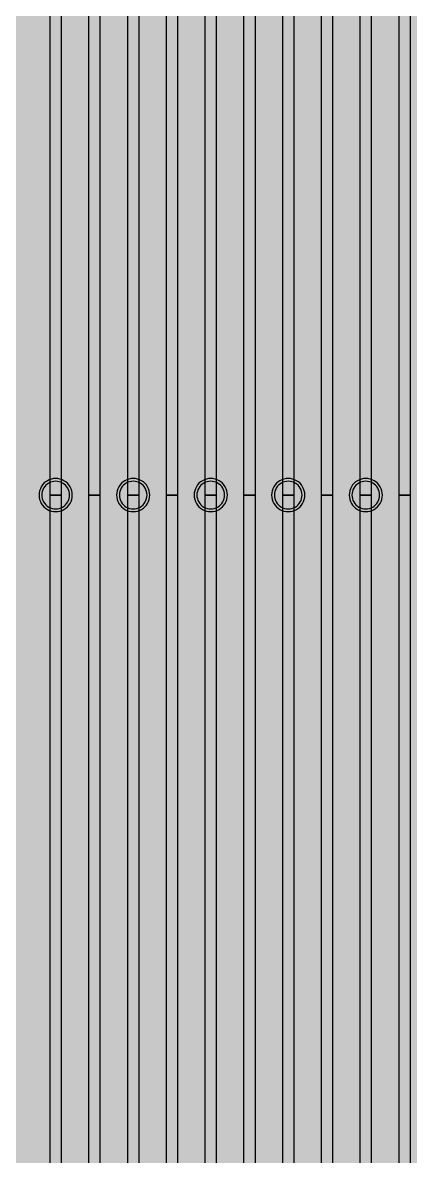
# Model space of a CAD drawing. Header units: metres. Extents: x -7231 to 10969, y -37556 to 1873.
# Drawn here: x 3833.5 to 3903.5, y -16751.3 to -16546.6 of the extents above; entities that cross this region are included whole.
import ezdxf

# ---------------------------------------------------------------- set-up
doc = ezdxf.new("R2010")
doc.units = ezdxf.units.M
for name, color, linetype in [('Metal1', 4, 'CONTINUOUS'), ('Metal2', 3, 'CONTINUOUS'), ('Polyimide', 7, 'CONTINUOUS')]:
    doc.layers.add(name, color=color, linetype=linetype)

msp = doc.modelspace()

# ---------------------------------------------------------------- hatches: boundary and pattern name
at = {"layer": 'Polyimide'}
msp.add_hatch(color=7, dxfattribs=at).paths.add_polyline_path([(4065.69, -468), (4066.67, -501.99), (4068.51, -535.99), (4071.41, -569.99), (4075.54, -603.99), (4081.04, -637.99), (4088.01, -671.99), (4096.52, -705.98), (4106.62, -739.98), (4118.33, -773.98), (4131.63, -807.98), (4146.49, -841.98), (4162.87, -875.98), (4180.68, -909.97), (4199.83, -943.97), (4220.22, -977.97), (4241.73, -1011.97), (4264.21, -1045.97), (4287.52, -1079.96), (4311.51, -1113.96), (4336.01, -1147.96), (4360.86, -1181.96), (4385.88, -1215.96), (4410.89, -1249.96), (4435.74, -1283.95), (4460.24, -1317.95), (4484.23, -1351.95), (4507.54, -1385.95), (4530.02, -1419.95), (4551.53, -1453.94), (4571.92, -1487.94), (4591.07, -1521.94), (4608.88, -1555.94), (4625.26, -1589.94), (4640.12, -1623.94), (4653.42, -1657.93), (4665.13, -1691.93), (4675.23, -1725.93), (4683.74, -1759.93), (4690.71, -1793.93), (4696.21, -1827.93), (4700.34, -1861.92), (4703.24, -1895.92), (4705.08, -1929.92), (4706.06, -1963.92), (4706.44, -1997.92), (4706.5, -2031.91), (4706.5, -4793.02), (4709.95, -4838.39), (4720.22, -4882.71), (4737.08, -4924.98), (4760.13, -4964.2), (4788.85, -4999.49), (4822.58, -5030.03), (4860.53, -5055.12), (4901.85, -5074.18), (4901.85, -5074.18), (4970.68, -5105.23), (5034.7, -5145.26), (5092.76, -5193.54), (5143.8, -5249.19), (5186.89, -5311.2), (5221.24, -5378.44), (5246.23, -5449.69), (5261.41, -5523.66), (5266.5, -5599), (5261.41, -5674.34), (5246.23, -5748.31), (5221.24, -5819.56), (5186.89, -5886.8), (5143.8, -5948.81), (5092.76, -6004.46), (5034.7, -6052.74), (4970.68, -6092.77), (4901.85, -6123.82), (4860.53, -6142.88), (4822.58, -6167.97), (4788.85, -6198.51), (4760.13, -6233.8), (4737.08, -6273.02), (4720.22, -6315.29), (4709.95, -6359.61), (4706.5, -6404.98), (4706.5, -9221.52), (4709.95, -9266.88), (4720.22, -9311.21), (4737.08, -9353.47), (4760.13, -9392.7), (4788.85, -9427.98), (4822.58, -9458.52), (4860.53, -9483.61), (4901.85, -9502.67), (4970.68, -9533.72), (5034.7, -9573.75), (5092.76, -9622.03), (5143.8, -9677.68), (5186.89, -9739.69), (5221.24, -9806.94), (5246.23, -9878.19), (5261.41, -9952.16), (5266.5, -10027.49), (5261.41, -10102.83), (5246.23, -10176.8), (5221.24, -10248.05), (5186.89, -10315.3), (5143.8, -10377.31), (5092.76, -10432.96), (5034.7, -10481.24), (4970.68, -10521.27), (4901.85, -10552.32), (4860.53, -10571.38), (4822.58, -10596.46), (4788.85, -10627), (4760.13, -10662.29), (4737.08, -10701.52), (4720.22, -10743.78), (4709.95, -10788.1), (4706.5, -10833.47), (4706.5, -13650.01), (4709.95, -13695.38), (4720.22, -13739.7), (4737.08, -13781.96), (4760.13, -13821.19), (4788.85, -13856.48), (4822.58, -13887.02), (4860.53, -13912.11), (4901.85, -13931.17), (4970.68, -13962.22), (5034.7, -14002.25), (5092.76, -14050.53), (5143.8, -14106.18), (5186.89, -14168.19), (5221.24, -14235.43), (5246.23, -14306.68), (5261.41, -14380.65), (5266.5, -14455.99), (5261.41, -14531.33), (5246.23, -14605.29), (5221.24, -14676.55), (5186.89, -14743.79), (5143.8, -14805.8), (5092.76, -14861.45), (5034.7, -14909.73), (4970.68, -14949.76), (4901.85, -14980.81), (4860.53, -14999.87), (4822.58, -15024.96), (4788.85, -15055.5), (4760.13, -15090.79), (4737.08, -15130.01), (4720.22, -15172.27), (4709.95, -15216.6), (4706.5, -15261.97), (4706.5, -15455.99), (4720.95, -15750.04), (4764.14, -16041.26), (4835.68, -16326.84), (4934.86, -16604.04), (5060.74, -16870.18), (5212.09, -17122.7), (5387.47, -17359.17), (5585.18, -17577.31), (5803.32, -17775.02), (6039.79, -17950.4), (6292.31, -18101.75), (6558.45, -18227.63), (6835.65, -18326.81), (7121.23, -18398.34), (7412.45, -18441.54), (7706.5, -18455.99), (9969.01, -18455.99), (10047.42, -18459.84), (10125.08, -18471.36), (10201.23, -18490.44), (10275.15, -18516.89), (10346.12, -18550.45), (10413.46, -18590.81), (10476.52, -18637.58), (10534.69, -18690.3), (10587.41, -18748.47), (10634.18, -18811.53), (10674.54, -18878.87), (10708.11, -18949.84), (10734.56, -19023.76), (10753.63, -19099.92), (10765.15, -19177.58), (10769.01, -19255.99), (10769.01, -20895.8), (10730.24, -20951.41), (10694.6, -21009.08), (10662.21, -21068.63), (10633.17, -21129.89), (10607.55, -21192.66), (10585.45, -21256.74), (10566.93, -21321.96), (10552.05, -21388.09), (10540.84, -21454.95), (10533.35, -21522.33), (10529.6, -21590.02), (10529.6, -21657.81), (10533.35, -21725.5), (10540.84, -21792.87), (10552.05, -21859.73), (10566.93, -21925.87), (10585.45, -21991.08), (10607.55, -22055.17), (10633.17, -22117.94), (10662.21, -22179.19), (10694.6, -22238.74), (10730.24, -22296.41), (10769.01, -22352.03), (10769.01, -32454.24), (10728.74, -32510.49), (10691.72, -32568.92), (10658.05, -32629.35), (10627.85, -32691.58), (10601.2, -32755.42), (10578.21, -32820.67), (10558.93, -32887.1), (10543.44, -32954.52), (10531.77, -33022.71), (10523.97, -33091.44), (10520.07, -33160.51), (10520.07, -33229.69), (10523.97, -33298.75), (10531.77, -33367.49), (10543.44, -33435.67), (10558.93, -33503.09), (10578.21, -33569.53), (10601.2, -33634.77), (10627.85, -33698.61), (10658.05, -33760.85), (10691.72, -33821.28), (10728.74, -33879.71), (10769.01, -33935.96), (10769.01, -36556), (10765.15, -36634.41), (10753.63, -36712.07), (10734.56, -36788.23), (10708.11, -36862.15), (10674.54, -36933.12), (10634.18, -37000.46), (10587.41, -37063.51), (10534.69, -37121.69), (10476.52, -37174.41), (10413.46, -37221.18), (10346.12, -37261.54), (10275.15, -37295.1), (10201.23, -37321.55), (10125.08, -37340.63), (10047.42, -37352.15), (9969.01, -37356), (-6231.01, -37356), (-6309.42, -37352.15), (-6387.08, -37340.63), (-6463.23, -37321.55), (-6537.15, -37295.1), (-6608.12, -37261.54), (-6675.46, -37221.18), (-6738.52, -37174.41), (-6796.69, -37121.69), (-6849.41, -37063.51), (-6896.18, -37000.46), (-6936.54, -36933.12), (-6970.11, -36862.15), (-6996.56, -36788.23), (-7015.63, -36712.07), (-7027.15, -36634.41), (-7031.01, -36556), (-7031.01, -33936), (-6990.74, -33879.75), (-6953.7, -33821.31), (-6920.03, -33760.88), (-6889.82, -33698.64), (-6863.18, -33634.8), (-6840.18, -33569.55), (-6820.9, -33503.11), (-6805.4, -33435.69), (-6793.74, -33367.49), (-6785.94, -33298.75), (-6782.03, -33229.68), (-6782.03, -33160.5), (-6785.94, -33091.43), (-6793.74, -33022.69), (-6805.4, -32954.5), (-6820.9, -32887.07), (-6840.18, -32820.63), (-6863.18, -32755.39), (-6889.82, -32691.54), (-6920.03, -32629.3), (-6953.7, -32568.87), (-6990.74, -32510.43), (-7031.01, -32454.18), (-7031.01, -22364.83), (-6990.74, -22308.58), (-6953.7, -22250.14), (-6920.03, -22189.71), (-6889.82, -22127.47), (-6863.18, -22063.62), (-6840.18, -21998.38), (-6820.9, -21931.94), (-6805.4, -21864.51), (-6793.74, -21796.32), (-6785.94, -21727.58), (-6782.03, -21658.51), (-6782.03, -21589.33), (-6785.94, -21520.26), (-6793.74, -21451.52), (-6805.4, -21383.32), (-6820.9, -21315.9), (-6840.18, -21249.46), (-6863.18, -21184.21), (-6889.82, -21120.37), (-6920.03, -21058.13), (-6953.7, -20997.7), (-6990.74, -20939.26), (-7031.01, -20883.01), (-7031.01, -19255.99), (-7027.15, -19177.58), (-7015.63, -19099.92), (-6996.56, -19023.76), (-6970.11, -18949.84), (-6936.54, -18878.87), (-6896.18, -18811.53), (-6849.41, -18748.47), (-6796.69, -18690.3), (-6738.52, -18637.58), (-6675.46, -18590.81), (-6608.12, -18550.45), (-6537.15, -18516.89), (-6463.23, -18490.44), (-6387.08, -18471.36), (-6309.42, -18459.84), (-6231.01, -18455.99), (-3968.5, -18455.99), (-3674.45, -18441.54), (-3383.23, -18398.34), (-3097.65, -18326.81), (-2820.45, -18227.63), (-2554.31, -18101.75), (-2301.79, -17950.4), (-2065.32, -17775.02), (-1847.18, -17577.31), (-1649.47, -17359.17), (-1474.09, -17122.7), (-1322.74, -16870.18), (-1196.86, -16604.04), (-1097.68, -16326.84), (-1026.14, -16041.26), (-982.95, -15750.04), (-968.5, -15455.99), (-968.5, -15261.97), (-971.95, -15216.6), (-982.22, -15172.27), (-999.08, -15130.01), (-1022.13, -15090.79), (-1050.85, -15055.5), (-1084.58, -15024.96), (-1122.53, -14999.87), (-1163.85, -14980.81), (-1232.68, -14949.76), (-1296.7, -14909.73), (-1354.76, -14861.45), (-1405.8, -14805.8), (-1448.89, -14743.79), (-1483.24, -14676.55), (-1508.23, -14605.29), (-1523.41, -14531.33), (-1528.5, -14455.99), (-1523.41, -14380.65), (-1508.23, -14306.68), (-1483.24, -14235.43), (-1448.89, -14168.19), (-1405.8, -14106.18), (-1354.76, -14050.53), (-1296.7, -14002.25), (-1232.68, -13962.22), (-1163.85, -13931.17), (-1122.53, -13912.11), (-1084.58, -13887.02), (-1050.85, -13856.48), (-1022.13, -13821.19), (-999.08, -13781.96), (-982.22, -13739.7), (-971.95, -13695.38), (-968.5, -13650.01), (-968.5, -12309.64), (-971.95, -12264.27), (-982.22, -12219.94), (-999.08, -12177.68), (-1022.13, -12138.46), (-1050.85, -12103.17), (-1084.58, -12072.63), (-1122.53, -12047.54), (-1163.85, -12028.48), (-1232.68, -11997.43), (-1296.7, -11957.4), (-1354.76, -11909.12), (-1405.8, -11853.47), (-1448.89, -11791.46), (-1483.24, -11724.22), (-1508.23, -11652.96), (-1523.41, -11579), (-1528.5, -11503.66), (-1523.41, -11428.32), (-1508.23, -11354.35), (-1483.24, -11283.1), (-1448.89, -11215.86), (-1405.8, -11153.85), (-1354.76, -11098.2), (-1296.7, -11049.92), (-1232.68, -11009.89), (-1163.85, -10978.84), (-1122.53, -10959.78), (-1084.58, -10934.69), (-1050.85, -10904.15), (-1022.13, -10868.86), (-999.08, -10829.63), (-982.22, -10787.37), (-971.95, -10743.05), (-968.5, -10697.68), (-968.5, -9357.31), (-971.95, -9311.94), (-982.22, -9267.62), (-999.08, -9225.35), (-1022.13, -9186.13), (-1050.85, -9150.84), (-1084.58, -9120.3), (-1122.53, -9095.21), (-1163.85, -9076.15), (-1163.85, -9076.15), (-1232.68, -9045.1), (-1296.7, -9005.07), (-1354.76, -8956.79), (-1405.8, -8901.14), (-1448.89, -8839.13), (-1483.24, -8771.89), (-1508.23, -8700.64), (-1523.41, -8626.67), (-1528.5, -8551.33), (-1523.41, -8475.99), (-1508.23, -8402.02), (-1483.24, -8330.77), (-1448.89, -8263.53), (-1405.8, -8201.52), (-1354.76, -8145.87), (-1296.7, -8097.59), (-1232.68, -8057.56), (-1163.85, -8026.51), (-1163.85, -8026.51), (-1122.53, -8007.45), (-1084.58, -7982.36), (-1050.85, -7951.82), (-1022.13, -7916.53), (-999.08, -7877.31), (-982.22, -7835.04), (-971.95, -7790.72), (-968.5, -7745.35), (-968.5, -6404.98), (-971.95, -6359.61), (-982.22, -6315.29), (-999.08, -6273.02), (-1022.13, -6233.8), (-1050.85, -6198.51), (-1084.58, -6167.97), (-1122.53, -6142.88), (-1163.85, -6123.82), (-1163.85, -6123.82), (-1232.68, -6092.77), (-1296.7, -6052.74), (-1354.76, -6004.46), (-1405.8, -5948.81), (-1448.89, -5886.8), (-1483.24, -5819.56), (-1508.23, -5748.31), (-1523.41, -5674.34), (-1528.5, -5599), (-1523.41, -5523.66), (-1508.23, -5449.69), (-1483.24, -5378.44), (-1448.89, -5311.2), (-1405.8, -5249.19), (-1354.76, -5193.54), (-1296.7, -5145.26), (-1232.68, -5105.23), (-1163.85, -5074.18), (-1163.85, -5074.18), (-1122.53, -5055.12), (-1084.58, -5030.03), (-1050.85, -4999.49), (-1022.13, -4964.2), (-999.08, -4924.98), (-982.22, -4882.71), (-971.95, -4838.39), (-968.5, -4793.02), (-968.5, -2031.91), (-968.44, -1997.92), (-968.06, -1963.92), (-967.05, -1929.92), (-965.18, -1895.92), (-962.22, -1861.92), (-958.01, -1827.93), (-952.41, -1793.93), (-945.31, -1759.93), (-936.64, -1725.93), (-926.35, -1691.93), (-914.43, -1657.93), (-900.88, -1623.94), (-885.74, -1589.94), (-869.05, -1555.94), (-850.91, -1521.94), (-831.4, -1487.94), (-810.63, -1453.94), (-788.72, -1419.95), (-765.82, -1385.95), (-742.07, -1351.95), (-717.63, -1317.95), (-692.67, -1283.95), (-667.36, -1249.96), (-641.88, -1215.96), (-616.39, -1181.96), (-591.08, -1147.96), (-566.12, -1113.96), (-541.68, -1079.96), (-517.93, -1045.97), (-495.03, -1011.97), (-473.12, -977.97), (-452.35, -943.97), (-432.84, -909.97), (-414.7, -875.98), (-398.01, -841.98), (-382.87, -807.98), (-369.32, -773.98), (-357.4, -739.98), (-347.11, -705.98), (-338.44, -671.99), (-331.34, -637.99), (-325.74, -603.99), (-321.53, -569.99), (-318.57, -535.99), (-316.7, -501.99), (-315.69, -468), (-315.31, -434), (-315.25, -400), (-315.25, 401), (-315.25, 451), (-315.25, 1644), (-270.25, 1644), (-270.03, 1637.13), (-269.35, 1630.29), (-268.23, 1623.52), (-266.67, 1616.82), (-264.68, 1610.25), (-262.26, 1603.82), (-259.42, 1597.56), (-256.18, 1591.5), (-252.55, 1585.67), (-248.55, 1580.08), (-244.19, 1574.77), (-239.5, 1569.75), (-234.48, 1565.06), (-229.17, 1560.7), (-223.58, 1556.7), (-217.75, 1553.07), (-211.69, 1549.83), (-205.43, 1546.99), (-199, 1544.57), (-192.43, 1542.58), (-185.73, 1541.02), (-178.96, 1539.9), (-172.12, 1539.22), (-165.25, 1539), (-158.38, 1539.22), (-151.54, 1539.9), (-144.77, 1541.02), (-138.07, 1542.58), (-131.5, 1544.57), (-125.07, 1546.99), (-118.81, 1549.83), (-112.75, 1553.07), (-106.92, 1556.7), (-101.33, 1560.7), (-96.02, 1565.06), (-91, 1569.75), (-86.31, 1574.77), (-81.95, 1580.08), (-77.95, 1585.67), (-74.32, 1591.5), (-71.08, 1597.56), (-68.24, 1603.82), (-65.82, 1610.25), (-63.83, 1616.82), (-62.27, 1623.52), (-61.15, 1630.29), (-60.47, 1637.13), (-60.25, 1644), (1853, 1644), (1853, 1573), (3815.25, 1573), (3815.46, 1579.54), (3816.11, 1586.05), (3817.17, 1592.51), (3818.66, 1598.88), (3820.56, 1605.14), (3822.86, 1611.27), (3825.56, 1617.23), (3828.65, 1623), (3832.1, 1628.56), (3835.91, 1633.88), (3840.07, 1638.93), (3844.54, 1643.71), (3849.32, 1648.18), (3854.37, 1652.34), (3859.69, 1656.15), (3865.25, 1659.6), (3871.02, 1662.69), (3876.98, 1665.39), (3883.11, 1667.69), (3889.37, 1669.59), (3895.74, 1671.08), (3902.2, 1672.14), (3908.71, 1672.79), (3915.25, 1673), (3921.79, 1672.79), (3928.3, 1672.14), (3934.76, 1671.08), (3941.13, 1669.59), (3947.39, 1667.69), (3953.52, 1665.39), (3959.48, 1662.69), (3965.25, 1659.6), (3970.81, 1656.15), (3976.13, 1652.34), (3981.18, 1648.18), (3985.96, 1643.71), (3990.43, 1638.93), (3994.59, 1633.88), (3998.4, 1628.56), (4001.85, 1623), (4004.94, 1617.23), (4007.64, 1611.27), (4009.94, 1605.14), (4011.84, 1598.88), (4013.33, 1592.51), (4014.39, 1586.05), (4015.04, 1579.54), (4015.25, 1573), (4065.25, 1573), (4065.25, 451), (4065.25, 401), (4065.25, -400), (4065.31, -434), (4065.69, -468)])

# ---------------------------------------------------------------- linework, layer by layer
at = {"layer": 'Metal1'}
for points in [[(3840.5, -2031.67), (3840.5, -16631.91), (3838.5, -16631.91), (3838.5, -2032.16)], [(3847.5, -2031.67), (3847.5, -16631.91), (3845.5, -16631.91), (3845.5, -2032.16)], [(3854.5, -2031.66), (3854.5, -16631.91), (3852.5, -16631.91), (3852.5, -2032.17)], [(3861.5, -2031.66), (3861.5, -16631.91), (3859.5, -16631.91), (3859.5, -2032.17)], [(3868.5, -2031.66), (3868.5, -16631.91), (3866.5, -16631.91), (3866.5, -2032.17)], [(3875.5, -2031.66), (3875.5, -16631.91), (3873.5, -16631.91), (3873.5, -2032.17)], [(3882.5, -2031.66), (3882.5, -16631.91), (3880.5, -16631.91), (3880.5, -2032.17)], [(3889.5, -2031.66), (3889.5, -16631.91), (3887.5, -16631.91), (3887.5, -2032.17)], [(3896.5, -2031.66), (3896.5, -16631.91), (3894.5, -16631.91), (3894.5, -2032.17)], [(3903.5, -2031.66), (3903.5, -16631.91), (3901.5, -16631.91), (3901.5, -2032.17)], [(3720.02, -17788.8), (3737.97, -17766.29), (3755.93, -17743.79), (3773.89, -17721.29), (3791.85, -17698.79), (3809.8, -17676.29), (3827.76, -17653.79), (3838.43, -17640.42), (3845.5, -17620.23), (3845.5, -16631.91), (3847.5, -16631.91), (3847.5, -17620.57), (3840.2, -17641.41), (3829.32, -17655.04), (3811.37, -17677.54), (3793.41, -17700.04), (3775.45, -17722.54), (3757.49, -17745.04), (3739.54, -17767.54), (3721.58, -17790.04)], [(3733.13, -17788.79), (3751.21, -17766.29), (3769.3, -17743.79), (3787.38, -17721.29), (3805.47, -17698.79), (3823.55, -17676.29), (3841.64, -17653.79), (3852.38, -17640.42), (3859.5, -17620.2), (3859.5, -16631.91), (3861.5, -16631.91), (3861.5, -17620.54), (3854.15, -17641.41), (3843.19, -17655.04), (3825.11, -17677.54), (3807.03, -17700.04), (3788.94, -17722.54), (3770.86, -17745.04), (3752.77, -17767.55), (3734.69, -17790.05)], [(3746.24, -17788.79), (3764.45, -17766.29), (3782.66, -17743.79), (3800.88, -17721.29), (3819.09, -17698.79), (3837.3, -17676.29), (3855.51, -17653.79), (3866.33, -17640.42), (3873.5, -17620.16), (3873.5, -16631.91), (3875.5, -16631.91), (3875.5, -17620.51), (3868.1, -17641.41), (3857.07, -17655.04), (3838.85, -17677.55), (3820.64, -17700.05), (3802.43, -17722.55), (3784.22, -17745.05), (3766.01, -17767.55), (3747.8, -17790.05)], [(3759.35, -17788.79), (3777.69, -17766.29), (3796.03, -17743.79), (3814.37, -17721.29), (3832.71, -17698.78), (3851.05, -17676.28), (3869.39, -17653.78), (3880.28, -17640.42), (3887.5, -17620.13), (3887.5, -16631.91), (3889.5, -16631.91), (3889.5, -17620.48), (3882.05, -17641.41), (3870.94, -17655.05), (3852.6, -17677.55), (3834.26, -17700.05), (3815.92, -17722.55), (3797.58, -17745.05), (3779.24, -17767.55), (3760.9, -17790.05)], [(3772.47, -17788.79), (3790.93, -17766.28), (3809.4, -17743.78), (3827.86, -17721.28), (3846.33, -17698.78), (3864.8, -17676.28), (3883.26, -17653.78), (3894.23, -17640.41), (3901.5, -17620.1), (3901.5, -16631.91), (3903.5, -16631.91), (3903.5, -17620.45), (3896, -17641.42), (3884.81, -17655.05), (3866.34, -17677.55), (3847.88, -17700.05), (3829.41, -17722.55), (3810.94, -17745.05), (3792.48, -17767.55), (3774.01, -17790.05)]]:
    msp.add_lwpolyline(points, dxfattribs=at)
for points in [[(3842.5, -16631.91), (3842.47, -16631.52), (3842.4, -16631.14), (3842.27, -16630.77), (3842.1, -16630.41), (3841.88, -16630.09), (3841.62, -16629.79), (3841.33, -16629.53), (3841, -16629.32), (3840.65, -16629.14), (3840.28, -16629.02), (3839.89, -16628.94), (3839.5, -16628.91), (3839.11, -16628.94), (3838.72, -16629.02), (3838.35, -16629.14), (3838, -16629.32), (3837.67, -16629.53), (3837.38, -16629.79), (3837.12, -16630.09), (3836.9, -16630.41), (3836.73, -16630.77), (3836.6, -16631.14), (3836.53, -16631.52), (3836.5, -16631.91), (3836.53, -16632.31), (3836.6, -16632.69), (3836.73, -16633.06), (3836.9, -16633.41), (3837.12, -16633.74), (3837.38, -16634.04), (3837.67, -16634.29), (3838, -16634.51), (3838.35, -16634.69), (3838.72, -16634.81), (3839.11, -16634.89), (3839.5, -16634.91), (3839.89, -16634.89), (3840.28, -16634.81), (3840.65, -16634.69), (3841, -16634.51), (3841.33, -16634.29), (3841.62, -16634.04), (3841.88, -16633.74), (3842.1, -16633.41), (3842.27, -16633.06), (3842.4, -16632.69), (3842.47, -16632.31), (3842.5, -16631.91)], [(3856.5, -16631.91), (3856.47, -16631.52), (3856.4, -16631.14), (3856.27, -16630.77), (3856.1, -16630.41), (3855.88, -16630.09), (3855.62, -16629.79), (3855.33, -16629.53), (3855, -16629.32), (3854.65, -16629.14), (3854.28, -16629.02), (3853.89, -16628.94), (3853.5, -16628.91), (3853.11, -16628.94), (3852.72, -16629.02), (3852.35, -16629.14), (3852, -16629.32), (3851.67, -16629.53), (3851.38, -16629.79), (3851.12, -16630.09), (3850.9, -16630.41), (3850.73, -16630.77), (3850.6, -16631.14), (3850.53, -16631.52), (3850.5, -16631.91), (3850.53, -16632.31), (3850.6, -16632.69), (3850.73, -16633.06), (3850.9, -16633.41), (3851.12, -16633.74), (3851.38, -16634.04), (3851.67, -16634.29), (3852, -16634.51), (3852.35, -16634.69), (3852.72, -16634.81), (3853.11, -16634.89), (3853.5, -16634.91), (3853.89, -16634.89), (3854.28, -16634.81), (3854.65, -16634.69), (3855, -16634.51), (3855.33, -16634.29), (3855.62, -16634.04), (3855.88, -16633.74), (3856.1, -16633.41), (3856.27, -16633.06), (3856.4, -16632.69), (3856.47, -16632.31), (3856.5, -16631.91)], [(3870.5, -16631.91), (3870.47, -16631.52), (3870.4, -16631.14), (3870.27, -16630.77), (3870.1, -16630.41), (3869.88, -16630.09), (3869.62, -16629.79), (3869.33, -16629.53), (3869, -16629.32), (3868.65, -16629.14), (3868.28, -16629.02), (3867.89, -16628.94), (3867.5, -16628.91), (3867.11, -16628.94), (3866.72, -16629.02), (3866.35, -16629.14), (3866, -16629.32), (3865.67, -16629.53), (3865.38, -16629.79), (3865.12, -16630.09), (3864.9, -16630.41), (3864.73, -16630.77), (3864.6, -16631.14), (3864.53, -16631.52), (3864.5, -16631.91), (3864.53, -16632.31), (3864.6, -16632.69), (3864.73, -16633.06), (3864.9, -16633.41), (3865.12, -16633.74), (3865.38, -16634.04), (3865.67, -16634.29), (3866, -16634.51), (3866.35, -16634.69), (3866.72, -16634.81), (3867.11, -16634.89), (3867.5, -16634.91), (3867.89, -16634.89), (3868.28, -16634.81), (3868.65, -16634.69), (3869, -16634.51), (3869.33, -16634.29), (3869.62, -16634.04), (3869.88, -16633.74), (3870.1, -16633.41), (3870.27, -16633.06), (3870.4, -16632.69), (3870.47, -16632.31), (3870.5, -16631.91)], [(3884.5, -16631.91), (3884.47, -16631.52), (3884.4, -16631.14), (3884.27, -16630.77), (3884.1, -16630.41), (3883.88, -16630.09), (3883.62, -16629.79), (3883.33, -16629.53), (3883, -16629.32), (3882.65, -16629.14), (3882.28, -16629.02), (3881.89, -16628.94), (3881.5, -16628.91), (3881.11, -16628.94), (3880.72, -16629.02), (3880.35, -16629.14), (3880, -16629.32), (3879.67, -16629.53), (3879.38, -16629.79), (3879.12, -16630.09), (3878.9, -16630.41), (3878.73, -16630.77), (3878.6, -16631.14), (3878.53, -16631.52), (3878.5, -16631.91), (3878.53, -16632.31), (3878.6, -16632.69), (3878.73, -16633.06), (3878.9, -16633.41), (3879.12, -16633.74), (3879.38, -16634.04), (3879.67, -16634.29), (3880, -16634.51), (3880.35, -16634.69), (3880.72, -16634.81), (3881.11, -16634.89), (3881.5, -16634.91), (3881.89, -16634.89), (3882.28, -16634.81), (3882.65, -16634.69), (3883, -16634.51), (3883.33, -16634.29), (3883.62, -16634.04), (3883.88, -16633.74), (3884.1, -16633.41), (3884.27, -16633.06), (3884.4, -16632.69), (3884.47, -16632.31), (3884.5, -16631.91)], [(3898.5, -16631.91), (3898.47, -16631.52), (3898.4, -16631.14), (3898.27, -16630.77), (3898.1, -16630.41), (3897.88, -16630.09), (3897.62, -16629.79), (3897.33, -16629.53), (3897, -16629.32), (3896.65, -16629.14), (3896.28, -16629.02), (3895.89, -16628.94), (3895.5, -16628.91), (3895.11, -16628.94), (3894.72, -16629.02), (3894.35, -16629.14), (3894, -16629.32), (3893.67, -16629.53), (3893.38, -16629.79), (3893.12, -16630.09), (3892.9, -16630.41), (3892.73, -16630.77), (3892.6, -16631.14), (3892.53, -16631.52), (3892.5, -16631.91), (3892.53, -16632.31), (3892.6, -16632.69), (3892.73, -16633.06), (3892.9, -16633.41), (3893.12, -16633.74), (3893.38, -16634.04), (3893.67, -16634.29), (3894, -16634.51), (3894.35, -16634.69), (3894.72, -16634.81), (3895.11, -16634.89), (3895.5, -16634.91), (3895.89, -16634.89), (3896.28, -16634.81), (3896.65, -16634.69), (3897, -16634.51), (3897.33, -16634.29), (3897.62, -16634.04), (3897.88, -16633.74), (3898.1, -16633.41), (3898.27, -16633.06), (3898.4, -16632.69), (3898.47, -16632.31), (3898.5, -16631.91)]]:
    msp.add_lwpolyline(points, close=True, dxfattribs=at)
at = {"layer": 'Metal2'}
for points in [[(3842.5, -16631.91), (3842.47, -16631.52), (3842.4, -16631.14), (3842.27, -16630.77), (3842.1, -16630.41), (3841.88, -16630.09), (3841.62, -16629.79), (3841.33, -16629.53), (3841, -16629.32), (3840.65, -16629.14), (3840.28, -16629.02), (3839.89, -16628.94), (3839.5, -16628.91), (3839.11, -16628.94), (3838.72, -16629.02), (3838.35, -16629.14), (3838, -16629.32), (3837.67, -16629.53), (3837.38, -16629.79), (3837.12, -16630.09), (3836.9, -16630.41), (3836.73, -16630.77), (3836.6, -16631.14), (3836.53, -16631.52), (3836.5, -16631.91), (3836.53, -16632.31), (3836.6, -16632.69), (3836.73, -16633.06), (3836.9, -16633.41), (3837.12, -16633.74), (3837.38, -16634.04), (3837.67, -16634.29), (3838, -16634.51), (3838.35, -16634.69), (3838.72, -16634.81), (3839.11, -16634.89), (3839.5, -16634.91), (3839.89, -16634.89), (3840.28, -16634.81), (3840.65, -16634.69), (3841, -16634.51), (3841.33, -16634.29), (3841.62, -16634.04), (3841.88, -16633.74), (3842.1, -16633.41), (3842.27, -16633.06), (3842.4, -16632.69), (3842.47, -16632.31), (3842.5, -16631.91)], [(3856.5, -16631.91), (3856.47, -16631.52), (3856.4, -16631.14), (3856.27, -16630.77), (3856.1, -16630.41), (3855.88, -16630.09), (3855.62, -16629.79), (3855.33, -16629.53), (3855, -16629.32), (3854.65, -16629.14), (3854.28, -16629.02), (3853.89, -16628.94), (3853.5, -16628.91), (3853.11, -16628.94), (3852.72, -16629.02), (3852.35, -16629.14), (3852, -16629.32), (3851.67, -16629.53), (3851.38, -16629.79), (3851.12, -16630.09), (3850.9, -16630.41), (3850.73, -16630.77), (3850.6, -16631.14), (3850.53, -16631.52), (3850.5, -16631.91), (3850.53, -16632.31), (3850.6, -16632.69), (3850.73, -16633.06), (3850.9, -16633.41), (3851.12, -16633.74), (3851.38, -16634.04), (3851.67, -16634.29), (3852, -16634.51), (3852.35, -16634.69), (3852.72, -16634.81), (3853.11, -16634.89), (3853.5, -16634.91), (3853.89, -16634.89), (3854.28, -16634.81), (3854.65, -16634.69), (3855, -16634.51), (3855.33, -16634.29), (3855.62, -16634.04), (3855.88, -16633.74), (3856.1, -16633.41), (3856.27, -16633.06), (3856.4, -16632.69), (3856.47, -16632.31), (3856.5, -16631.91)], [(3870.5, -16631.91), (3870.47, -16631.52), (3870.4, -16631.14), (3870.27, -16630.77), (3870.1, -16630.41), (3869.88, -16630.09), (3869.62, -16629.79), (3869.33, -16629.53), (3869, -16629.32), (3868.65, -16629.14), (3868.28, -16629.02), (3867.89, -16628.94), (3867.5, -16628.91), (3867.11, -16628.94), (3866.72, -16629.02), (3866.35, -16629.14), (3866, -16629.32), (3865.67, -16629.53), (3865.38, -16629.79), (3865.12, -16630.09), (3864.9, -16630.41), (3864.73, -16630.77), (3864.6, -16631.14), (3864.53, -16631.52), (3864.5, -16631.91), (3864.53, -16632.31), (3864.6, -16632.69), (3864.73, -16633.06), (3864.9, -16633.41), (3865.12, -16633.74), (3865.38, -16634.04), (3865.67, -16634.29), (3866, -16634.51), (3866.35, -16634.69), (3866.72, -16634.81), (3867.11, -16634.89), (3867.5, -16634.91), (3867.89, -16634.89), (3868.28, -16634.81), (3868.65, -16634.69), (3869, -16634.51), (3869.33, -16634.29), (3869.62, -16634.04), (3869.88, -16633.74), (3870.1, -16633.41), (3870.27, -16633.06), (3870.4, -16632.69), (3870.47, -16632.31), (3870.5, -16631.91)], [(3884.5, -16631.91), (3884.47, -16631.52), (3884.4, -16631.14), (3884.27, -16630.77), (3884.1, -16630.41), (3883.88, -16630.09), (3883.62, -16629.79), (3883.33, -16629.53), (3883, -16629.32), (3882.65, -16629.14), (3882.28, -16629.02), (3881.89, -16628.94), (3881.5, -16628.91), (3881.11, -16628.94), (3880.72, -16629.02), (3880.35, -16629.14), (3880, -16629.32), (3879.67, -16629.53), (3879.38, -16629.79), (3879.12, -16630.09), (3878.9, -16630.41), (3878.73, -16630.77), (3878.6, -16631.14), (3878.53, -16631.52), (3878.5, -16631.91), (3878.53, -16632.31), (3878.6, -16632.69), (3878.73, -16633.06), (3878.9, -16633.41), (3879.12, -16633.74), (3879.38, -16634.04), (3879.67, -16634.29), (3880, -16634.51), (3880.35, -16634.69), (3880.72, -16634.81), (3881.11, -16634.89), (3881.5, -16634.91), (3881.89, -16634.89), (3882.28, -16634.81), (3882.65, -16634.69), (3883, -16634.51), (3883.33, -16634.29), (3883.62, -16634.04), (3883.88, -16633.74), (3884.1, -16633.41), (3884.27, -16633.06), (3884.4, -16632.69), (3884.47, -16632.31), (3884.5, -16631.91)], [(3898.5, -16631.91), (3898.47, -16631.52), (3898.4, -16631.14), (3898.27, -16630.77), (3898.1, -16630.41), (3897.88, -16630.09), (3897.62, -16629.79), (3897.33, -16629.53), (3897, -16629.32), (3896.65, -16629.14), (3896.28, -16629.02), (3895.89, -16628.94), (3895.5, -16628.91), (3895.11, -16628.94), (3894.72, -16629.02), (3894.35, -16629.14), (3894, -16629.32), (3893.67, -16629.53), (3893.38, -16629.79), (3893.12, -16630.09), (3892.9, -16630.41), (3892.73, -16630.77), (3892.6, -16631.14), (3892.53, -16631.52), (3892.5, -16631.91), (3892.53, -16632.31), (3892.6, -16632.69), (3892.73, -16633.06), (3892.9, -16633.41), (3893.12, -16633.74), (3893.38, -16634.04), (3893.67, -16634.29), (3894, -16634.51), (3894.35, -16634.69), (3894.72, -16634.81), (3895.11, -16634.89), (3895.5, -16634.91), (3895.89, -16634.89), (3896.28, -16634.81), (3896.65, -16634.69), (3897, -16634.51), (3897.33, -16634.29), (3897.62, -16634.04), (3897.88, -16633.74), (3898.1, -16633.41), (3898.27, -16633.06), (3898.4, -16632.69), (3898.47, -16632.31), (3898.5, -16631.91)]]:
    msp.add_lwpolyline(points, close=True, dxfattribs=at)
for points in [[(3713.46, -17788.8), (3731.35, -17766.3), (3749.25, -17743.8), (3767.14, -17721.29), (3785.04, -17698.79), (3802.93, -17676.29), (3820.82, -17653.79), (3831.45, -17640.43), (3838.5, -17620.25), (3838.5, -16631.91), (3840.5, -16631.91), (3840.5, -17620.58), (3833.23, -17641.4), (3822.39, -17655.04), (3804.5, -17677.54), (3786.6, -17700.04), (3768.71, -17722.54), (3750.81, -17745.04), (3732.92, -17767.54), (3715.03, -17790.04)], [(3726.57, -17788.79), (3744.59, -17766.29), (3762.61, -17743.79), (3780.64, -17721.29), (3798.66, -17698.79), (3816.68, -17676.29), (3834.7, -17653.79), (3845.4, -17640.42), (3852.5, -17620.21), (3852.5, -16631.91), (3854.5, -16631.91), (3854.5, -17620.55), (3847.18, -17641.41), (3836.26, -17655.04), (3818.24, -17677.54), (3800.22, -17700.04), (3782.2, -17722.54), (3764.18, -17745.04), (3746.15, -17767.54), (3728.13, -17790.04)], [(3739.69, -17788.79), (3757.83, -17766.29), (3775.98, -17743.79), (3794.13, -17721.29), (3812.28, -17698.79), (3830.43, -17676.29), (3848.57, -17653.79), (3859.35, -17640.42), (3866.5, -17620.18), (3866.5, -16631.91), (3868.5, -16631.91), (3868.5, -17620.52), (3861.13, -17641.41), (3850.13, -17655.04), (3831.98, -17677.54), (3813.83, -17700.04), (3795.69, -17722.55), (3777.54, -17745.05), (3759.39, -17767.55), (3741.24, -17790.05)], [(3752.8, -17788.79), (3771.07, -17766.29), (3789.35, -17743.79), (3807.62, -17721.29), (3825.9, -17698.79), (3844.17, -17676.29), (3862.45, -17653.78), (3873.31, -17640.42), (3880.5, -17620.15), (3880.5, -16631.91), (3882.5, -16631.91), (3882.5, -17620.49), (3875.07, -17641.41), (3864, -17655.05), (3845.73, -17677.55), (3827.45, -17700.05), (3809.18, -17722.55), (3790.9, -17745.05), (3772.63, -17767.55), (3754.35, -17790.05)], [(3765.91, -17788.79), (3784.31, -17766.29), (3802.71, -17743.79), (3821.12, -17721.28), (3839.52, -17698.78), (3857.92, -17676.28), (3876.32, -17653.78), (3887.26, -17640.42), (3894.5, -17620.11), (3894.5, -16631.91), (3896.5, -16631.91), (3896.5, -17620.46), (3889.02, -17641.41), (3877.87, -17655.05), (3859.47, -17677.55), (3841.07, -17700.05), (3822.66, -17722.55), (3804.26, -17745.05), (3785.86, -17767.55), (3767.46, -17790.05)]]:
    msp.add_lwpolyline(points, dxfattribs=at)
at = {"layer": 'Via'}
for points in [[(3842, -16631.91), (3841.98, -16631.59), (3841.91, -16631.27), (3841.81, -16630.96), (3841.67, -16630.66), (3841.48, -16630.39), (3841.27, -16630.15), (3841.02, -16629.93), (3840.75, -16629.75), (3840.46, -16629.6), (3840.15, -16629.5), (3839.83, -16629.44), (3839.5, -16629.41), (3839.17, -16629.44), (3838.85, -16629.5), (3838.54, -16629.6), (3838.25, -16629.75), (3837.98, -16629.93), (3837.73, -16630.15), (3837.52, -16630.39), (3837.33, -16630.66), (3837.19, -16630.96), (3837.09, -16631.27), (3837.02, -16631.59), (3837, -16631.91), (3837.02, -16632.24), (3837.09, -16632.56), (3837.19, -16632.87), (3837.33, -16633.16), (3837.52, -16633.44), (3837.73, -16633.68), (3837.98, -16633.9), (3838.25, -16634.08), (3838.54, -16634.22), (3838.85, -16634.33), (3839.17, -16634.39), (3839.5, -16634.41), (3839.83, -16634.39), (3840.15, -16634.33), (3840.46, -16634.22), (3840.75, -16634.08), (3841.02, -16633.9), (3841.27, -16633.68), (3841.48, -16633.44), (3841.67, -16633.16), (3841.81, -16632.87), (3841.91, -16632.56), (3841.98, -16632.24), (3842, -16631.91)], [(3856, -16631.91), (3855.98, -16631.59), (3855.91, -16631.27), (3855.81, -16630.96), (3855.67, -16630.66), (3855.48, -16630.39), (3855.27, -16630.15), (3855.02, -16629.93), (3854.75, -16629.75), (3854.46, -16629.6), (3854.15, -16629.5), (3853.83, -16629.44), (3853.5, -16629.41), (3853.17, -16629.44), (3852.85, -16629.5), (3852.54, -16629.6), (3852.25, -16629.75), (3851.98, -16629.93), (3851.73, -16630.15), (3851.52, -16630.39), (3851.33, -16630.66), (3851.19, -16630.96), (3851.09, -16631.27), (3851.02, -16631.59), (3851, -16631.91), (3851.02, -16632.24), (3851.09, -16632.56), (3851.19, -16632.87), (3851.33, -16633.16), (3851.52, -16633.44), (3851.73, -16633.68), (3851.98, -16633.9), (3852.25, -16634.08), (3852.54, -16634.22), (3852.85, -16634.33), (3853.17, -16634.39), (3853.5, -16634.41), (3853.83, -16634.39), (3854.15, -16634.33), (3854.46, -16634.22), (3854.75, -16634.08), (3855.02, -16633.9), (3855.27, -16633.68), (3855.48, -16633.44), (3855.67, -16633.16), (3855.81, -16632.87), (3855.91, -16632.56), (3855.98, -16632.24), (3856, -16631.91)], [(3870, -16631.91), (3869.98, -16631.59), (3869.91, -16631.27), (3869.81, -16630.96), (3869.67, -16630.66), (3869.48, -16630.39), (3869.27, -16630.15), (3869.02, -16629.93), (3868.75, -16629.75), (3868.46, -16629.6), (3868.15, -16629.5), (3867.83, -16629.44), (3867.5, -16629.41), (3867.17, -16629.44), (3866.85, -16629.5), (3866.54, -16629.6), (3866.25, -16629.75), (3865.98, -16629.93), (3865.73, -16630.15), (3865.52, -16630.39), (3865.33, -16630.66), (3865.19, -16630.96), (3865.09, -16631.27), (3865.02, -16631.59), (3865, -16631.91), (3865.02, -16632.24), (3865.09, -16632.56), (3865.19, -16632.87), (3865.33, -16633.16), (3865.52, -16633.44), (3865.73, -16633.68), (3865.98, -16633.9), (3866.25, -16634.08), (3866.54, -16634.22), (3866.85, -16634.33), (3867.17, -16634.39), (3867.5, -16634.41), (3867.83, -16634.39), (3868.15, -16634.33), (3868.46, -16634.22), (3868.75, -16634.08), (3869.02, -16633.9), (3869.27, -16633.68), (3869.48, -16633.44), (3869.67, -16633.16), (3869.81, -16632.87), (3869.91, -16632.56), (3869.98, -16632.24), (3870, -16631.91)], [(3884, -16631.91), (3883.98, -16631.59), (3883.91, -16631.27), (3883.81, -16630.96), (3883.67, -16630.66), (3883.48, -16630.39), (3883.27, -16630.15), (3883.02, -16629.93), (3882.75, -16629.75), (3882.46, -16629.6), (3882.15, -16629.5), (3881.83, -16629.44), (3881.5, -16629.41), (3881.17, -16629.44), (3880.85, -16629.5), (3880.54, -16629.6), (3880.25, -16629.75), (3879.98, -16629.93), (3879.73, -16630.15), (3879.52, -16630.39), (3879.33, -16630.66), (3879.19, -16630.96), (3879.09, -16631.27), (3879.02, -16631.59), (3879, -16631.91), (3879.02, -16632.24), (3879.09, -16632.56), (3879.19, -16632.87), (3879.33, -16633.16), (3879.52, -16633.44), (3879.73, -16633.68), (3879.98, -16633.9), (3880.25, -16634.08), (3880.54, -16634.22), (3880.85, -16634.33), (3881.17, -16634.39), (3881.5, -16634.41), (3881.83, -16634.39), (3882.15, -16634.33), (3882.46, -16634.22), (3882.75, -16634.08), (3883.02, -16633.9), (3883.27, -16633.68), (3883.48, -16633.44), (3883.67, -16633.16), (3883.81, -16632.87), (3883.91, -16632.56), (3883.98, -16632.24), (3884, -16631.91)], [(3898, -16631.91), (3897.98, -16631.59), (3897.91, -16631.27), (3897.81, -16630.96), (3897.67, -16630.66), (3897.48, -16630.39), (3897.27, -16630.15), (3897.02, -16629.93), (3896.75, -16629.75), (3896.46, -16629.6), (3896.15, -16629.5), (3895.83, -16629.44), (3895.5, -16629.41), (3895.17, -16629.44), (3894.85, -16629.5), (3894.54, -16629.6), (3894.25, -16629.75), (3893.98, -16629.93), (3893.73, -16630.15), (3893.52, -16630.39), (3893.33, -16630.66), (3893.19, -16630.96), (3893.09, -16631.27), (3893.02, -16631.59), (3893, -16631.91), (3893.02, -16632.24), (3893.09, -16632.56), (3893.19, -16632.87), (3893.33, -16633.16), (3893.52, -16633.44), (3893.73, -16633.68), (3893.98, -16633.9), (3894.25, -16634.08), (3894.54, -16634.22), (3894.85, -16634.33), (3895.17, -16634.39), (3895.5, -16634.41), (3895.83, -16634.39), (3896.15, -16634.33), (3896.46, -16634.22), (3896.75, -16634.08), (3897.02, -16633.9), (3897.27, -16633.68), (3897.48, -16633.44), (3897.67, -16633.16), (3897.81, -16632.87), (3897.91, -16632.56), (3897.98, -16632.24), (3898, -16631.91)]]:
    msp.add_lwpolyline(points, close=True, dxfattribs=at)

doc.saveas('drawing.dxf')
